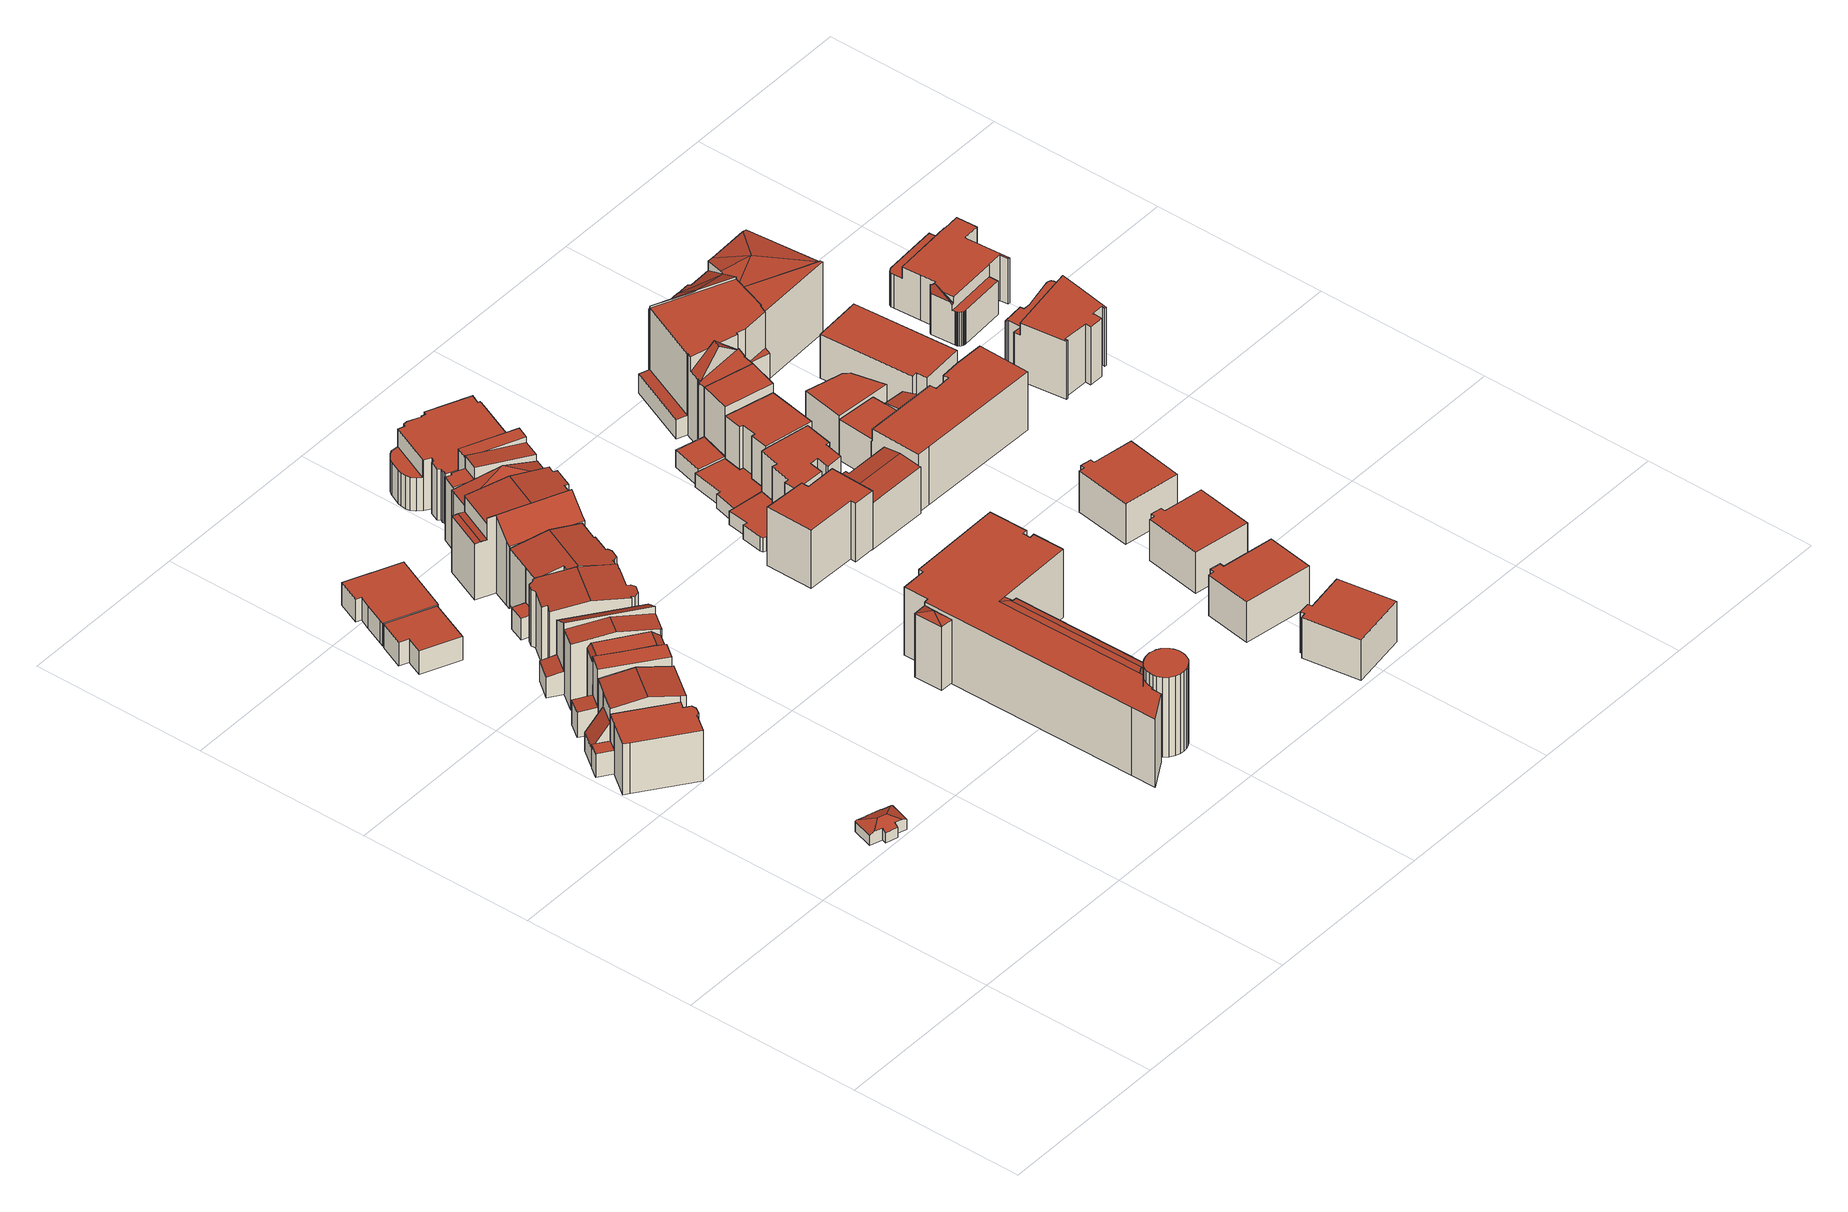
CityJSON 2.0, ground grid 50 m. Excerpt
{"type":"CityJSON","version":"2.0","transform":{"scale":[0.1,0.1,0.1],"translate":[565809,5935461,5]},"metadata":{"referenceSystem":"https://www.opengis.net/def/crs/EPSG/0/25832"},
"CityObjects":{
"building1":{"type":"Building","attributes":{"Gemeindeschluessel":"02000000","Geometrietyp2DReferenz":"3000","function":"31001_2600","roofType":"3200","measuredHeight":4.76,"storeysAboveGround":1},"geometry":[{"type":"MultiSurface","lod":"2","boundaries":[[[0,1,2,3,4]],[[5,6,7,8,9,10,1,0]],[[1,10,11,12,13,14,15,2]],[[9,16,17,11,10]],[[18,4,3,19]],[[20,8,7,21]],[[21,7,6,22]],[[22,6,5,23]],[[24,15,14,25]],[[25,14,13,26]],[[26,13,12,27]],[[28,17,16,29]],[[20,21,22,23,18,19,24,25,26,27,28,29]],[[28,27,12,11,17]],[[20,29,16,9,8]],[[18,23,5,0,4]],[[24,19,3,2,15]]],"semantics":{"surfaces":[{"type":"RoofSurface"},{"type":"WallSurface"},{"type":"GroundSurface"}],"values":[0,0,0,0,1,1,1,1,1,1,1,1,2,1,1,1,1]}}]},
"building2":{"type":"Building","attributes":{"Gemeindeschluessel":"02000000","Geometrietyp2DReferenz":"3000","function":"31001_1120","roofType":"1000","measuredHeight":15.63,"storeysAboveGround":3},"geometry":[{"type":"MultiSurface","lod":"2","boundaries":[[[30,31,32,33]],[[34,35,36,37]],[[37,36,38,39]],[[39,38,40,41]],[[41,40,42,43]],[[43,42,44,45]],[[46,33,32,47]],[[30,48,49,31]],[[50,51,52,53]],[[53,52,54,55]],[[55,54,56,57]],[[34,37,39,41,43,45,58,46,47,50,53,55,57]],[[46,58,48,30,33]],[[50,47,32,31,49,51]],[[35,34,57,56]],[[48,58,45,44]],[[44,42,40,38,36,35,56,54,52,51,49,48]]],"semantics":{"surfaces":[{"type":"RoofSurface"},{"type":"WallSurface"},{"type":"GroundSurface"}],"values":[0,1,1,1,1,1,1,1,1,1,1,2,1,1,1,1,0]}}]},
"building3":{"type":"Building","attributes":{"Gemeindeschluessel":"02000000","Geometrietyp2DReferenz":"3000","function":"31001_3010","roofType":"3100","measuredHeight":18.87,"storeysAboveGround":3},"geometry":[{"type":"MultiSurface","lod":"2","boundaries":[[[59,60,61,62]],[[63,64,65,66]],[[67,68,69,70]],[[67,70,71,72,63,66,73]],[[71,70,69,74,60,59,75]],[[68,67,73,76]],[[73,66,65,77,76]],[[63,72,78,62,61,64]],[[78,72,71,75]],[[74,69,68,76,77]],[[74,77,65,64,61,60]],[[78,75,59,62]]],"semantics":{"surfaces":[{"type":"WallSurface"},{"type":"GroundSurface"},{"type":"RoofSurface"}],"values":[0,0,0,1,0,0,0,0,0,2,2,2]}}]},
"building4":{"type":"Building","attributes":{"Gemeindeschluessel":"02000000","Geometrietyp2DReferenz":"3000","function":"31001_1120","roofType":"1000","measuredHeight":20.16,"storeysAboveGround":5},"geometry":[{"type":"MultiSurface","lod":"2","boundaries":[[[79,80,81,82]],[[83,84,85,86,87,88,89,90]],[[91,92,93,94]],[[87,95,96,92,91]],[[97,98,99,100]],[[86,101,102,96,95]],[[103,82,81,104]],[[79,90,89,80]],[[86,85,101]],[[99,84,83,100]],[[105,98,97,106]],[[106,97,100,83,90,79,82,103]],[[107,105,106,103,104,108,109,110]],[[110,109,93,92,96,102]],[[87,86,95]],[[105,107,84,99,98]],[[107,110,102,101,85,84]],[[88,87,91,94]],[[109,108,89,88,94,93]],[[108,104,81,80,89]]],"semantics":{"surfaces":[{"type":"RoofSurface"},{"type":"WallSurface"},{"type":"GroundSurface"}],"values":[0,0,0,0,0,0,1,1,1,1,1,1,2,1,1,1,1,1,1,1]}}]},
"building5":{"type":"Building","attributes":{"Gemeindeschluessel":"02000000","Geometrietyp2DReferenz":"3000","function":"31001_1010","roofType":"1000","measuredHeight":7.33,"storeysAboveGround":1},"geometry":[{"type":"MultiSurface","lod":"2","boundaries":[[[111,112,113,114]],[[115,116,117,118]],[[119,117,116,120,113,112]],[[115,118,121,111,114,122]],[[115,122,120,116]],[[121,118,117,119]],[[111,121,119,112]],[[122,114,113,120]]],"semantics":{"surfaces":[{"type":"WallSurface"},{"type":"RoofSurface"},{"type":"GroundSurface"}],"values":[0,0,1,2,0,0,0,0]}}]},
"building6":{"type":"Building","attributes":{"Gemeindeschluessel":"02000000","Geometrietyp2DReferenz":"3000","function":"31001_1120","roofType":"2100","measuredHeight":22.42,"storeysAboveGround":4},"geometry":[{"type":"MultiSurface","lod":"2","boundaries":[[[123,124,125,126]],[[127,128,129,130]],[[131,132,133,134,135,136]],[[137,138,139,128,127]],[[140,126,125,141]],[[123,134,133,124]],[[142,138,137,143]],[[142,143,144,145,140,141,146]],[[144,143,137,127,130]],[[131,136,129,128,139]],[[142,146,132,131,139,138]],[[145,144,130,129,136,135]],[[140,145,135,134,123,126]],[[146,141,125,124,133,132]]],"semantics":{"surfaces":[{"type":"RoofSurface"},{"type":"WallSurface"},{"type":"GroundSurface"}],"values":[0,0,0,0,1,1,1,2,1,1,1,1,1,1]}}]},
"building7":{"type":"Building","attributes":{"Gemeindeschluessel":"02000000","Geometrietyp2DReferenz":"3000","function":"31001_1010","roofType":"1000","measuredHeight":6.98,"storeysAboveGround":2},"geometry":[{"type":"MultiSurface","lod":"2","boundaries":[[[147,148,149,150,151,152,153,154,155,156]],[[157,158,159,160,161,162,163,164,165,166]],[[161,153,152,162]],[[162,152,151,163]],[[163,151,150,164]],[[164,150,149,165]],[[165,149,148,166]],[[158,156,155,159]],[[159,155,154,160]],[[160,154,153,161]],[[158,157,147,156]],[[157,166,148,147]]],"semantics":{"surfaces":[{"type":"RoofSurface"},{"type":"GroundSurface"},{"type":"WallSurface"}],"values":[0,1,2,2,2,2,2,2,2,2,2,2]}}]},
"building8":{"type":"Building","attributes":{"Gemeindeschluessel":"02000000","Geometrietyp2DReferenz":"3000","function":"31001_1120","roofType":"3100","measuredHeight":18.86,"storeysAboveGround":3},"geometry":[{"type":"MultiSurface","lod":"2","boundaries":[[[167,168,169,170,171,172,173,174,175,176,177]],[[178,179,180,177,176,181,182,183,184,185,186,187]],[[188,175,174,189]],[[189,174,173,190]],[[190,173,172,191]],[[191,172,171,192]],[[192,171,170,193]],[[193,170,169,194]],[[194,169,168,195]],[[195,168,167,196]],[[197,180,179,198]],[[198,179,178,199]],[[200,187,186,201]],[[201,186,185,202]],[[202,185,184,203]],[[203,184,183,204]],[[204,183,182,205]],[[205,182,181,206]],[[196,167,177,180,197]],[[199,178,187,200]],[[206,181,176,175,188]],[[206,188,189,190,191,192,193,194,195,196,197,198,199,200,201,202,203,204,205]]],"semantics":{"surfaces":[{"type":"RoofSurface"},{"type":"WallSurface"},{"type":"GroundSurface"}],"values":[0,0,1,1,1,1,1,1,1,1,1,1,1,1,1,1,1,1,1,1,1,2]}}]},
"building9":{"type":"Building","attributes":{"Gemeindeschluessel":"02000000","Geometrietyp2DReferenz":"3000","function":"31001_1120","roofType":"3100","measuredHeight":19.1,"storeysAboveGround":3},"geometry":[{"type":"MultiSurface","lod":"2","boundaries":[[[207,208,209,210,211]],[[212,211,210,213]],[[195,207,211,212]],[[208,214,215,209]],[[216,217,218,219]],[[219,218,220,221]],[[221,220,222,196]],[[223,224,225,226]],[[226,225,227,228]],[[228,227,229,230]],[[230,229,231,232]],[[232,231,233,234]],[[234,233,235,236]],[[237,238,239,240]],[[240,239,241,242]],[[223,226,228,230,232,234,236,216,219,221,196,195,212,213,243,244,237,240,242]],[[224,223,242,241]],[[237,244,245,246,238]],[[216,236,235,247,217]],[[245,244,243,215]],[[195,196,222,214,208,207]],[[243,213,210,209,215]],[[247,235,233,231,229,227,225,224,241,239,238,246]],[[247,246,245,215,214,222,220,218,217]]],"semantics":{"surfaces":[{"type":"RoofSurface"},{"type":"WallSurface"},{"type":"GroundSurface"}],"values":[0,1,1,1,1,1,1,1,1,1,1,1,1,1,1,2,1,1,1,1,1,1,0,0]}}]},
"building10":{"type":"Building","attributes":{"Gemeindeschluessel":"02000000","Geometrietyp2DReferenz":"3000","function":"31001_2010","roofType":"1000","measuredHeight":24.64,"storeysAboveGround":7},"geometry":[{"type":"MultiSurface","lod":"2","boundaries":[[[248,249,250,251,252,253,254,255,256,257,258,259,260,261,262,263,264,265,266,267,268,269,270,271,272,273,274,275,276]],[[277,278,279,280,281,282,283,284,285,286,287,288,289,290,291,292,293,294,295,296,297,298,299,300,301,302,303,304,305]],[[277,276,275,278]],[[278,275,274,279]],[[279,274,273,280]],[[280,273,272,281]],[[281,272,271,282]],[[282,271,270,283]],[[283,270,269,284]],[[284,269,268,285]],[[285,268,267,286]],[[286,267,266,287]],[[287,266,265,288]],[[288,265,264,289]],[[289,264,263,290]],[[290,263,262,291]],[[291,262,261,292]],[[292,261,260,293]],[[293,260,259,294]],[[294,259,258,295]],[[295,258,257,296]],[[296,257,256,297]],[[297,256,255,298]],[[298,255,254,299]],[[299,254,253,300]],[[300,253,252,301]],[[301,252,251,302]],[[302,251,250,303]],[[303,250,249,304]],[[304,249,248,305]],[[305,248,276,277]]],"semantics":{"surfaces":[{"type":"RoofSurface"},{"type":"GroundSurface"},{"type":"WallSurface"}],"values":[0,1,2,2,2,2,2,2,2,2,2,2,2,2,2,2,2,2,2,2,2,2,2,2,2,2,2,2,2,2,2]}}]},
"building11":{"type":"Building","attributes":{"Gemeindeschluessel":"02000000","Geometrietyp2DReferenz":"3000","function":"31001_2140","roofType":"4000","measuredHeight":21.6},"geometry":[{"type":"MultiSurface","lod":"2","boundaries":[[[306,307,308]],[[309,306,308]],[[310,311,312,306,309]],[[312,307,306]],[[313,308,307,314]],[[315,311,310,316]],[[313,314,315,316]],[[315,314,307,312,311]],[[313,316,310,309,308]]],"semantics":{"surfaces":[{"type":"RoofSurface"},{"type":"WallSurface"},{"type":"GroundSurface"}],"values":[0,0,0,0,1,1,2,1,1]}}]},
"building12":{"type":"Building","attributes":{"Gemeindeschluessel":"02000000","Geometrietyp2DReferenz":"3000","function":"31001_1010","roofType":"3100","measuredHeight":24.59,"storeysAboveGround":4},"geometry":[{"type":"MultiSurface","lod":"2","boundaries":[[[317,318,319,320]],[[321,322,323,324,325,326,327,328,329]],[[330,331,332,333,334]],[[335,336,337,338,339]],[[337,340,341,342,338]],[[340,337,343,344,345]],[[346,347,348,349,350,351,331,330]],[[343,337,336]],[[317,352,353]],[[317,320,352]],[[354,328,327,355]],[[355,327,326,356]],[[357,322,321,358]],[[359,329,328,354]],[[360,342,341,361]],[[362,345,344,363]],[[364,350,349,365]],[[365,349,348,366]],[[366,348,347,367]],[[352,320,368,353]],[[363,344,343,336,335,351,350,364]],[[357,358,359,354,355,356,369,370,371,360,361,362,363,364,365,366,367]],[[371,370,372,319,318,333,332]],[[369,356,326,325,317,353,368,373]],[[360,371,332,339,338,342]],[[362,361,341,340,345]],[[335,339,332,331,351]],[[359,358,321,329]],[[357,367,347,346,323,322]],[[324,323,346,330,334]],[[325,324,334,333,318,317]],[[372,370,369,373]],[[372,373,368,320,319]]],"semantics":{"surfaces":[{"type":"RoofSurface"},{"type":"WallSurface"},{"type":"GroundSurface"}],"values":[0,0,0,0,0,0,0,0,0,1,1,1,1,1,1,1,1,1,1,1,1,2,1,1,1,1,1,1,1,1,1,1,0]}}]},
"building13":{"type":"Building","attributes":{"Gemeindeschluessel":"02000000","Geometrietyp2DReferenz":"3000","function":"31001_2010","roofType":"1000","measuredHeight":21.25,"storeysAboveGround":6},"geometry":[{"type":"MultiSurface","lod":"2","boundaries":[[[374,375,376,377]],[[378,379,374,377]],[[380,381,382,383,384,378]],[[385,386,387,388]],[[388,387,389,390]],[[390,389,391,392]],[[392,391,393,394]],[[395,396,397,398]],[[398,397,399,400]],[[400,399,401,402]],[[402,401,403,404]],[[404,403,405,406]],[[406,405,407,408]],[[408,407,409,410]],[[410,409,411,412]],[[412,411,413,414]],[[384,379,378]],[[415,416,417,418]],[[419,420,421,422]],[[422,421,423,424]],[[424,423,425,426]],[[426,425,427,428]],[[428,427,429,430]],[[430,429,431,432]],[[433,382,381,434]],[[435,436,437,438]],[[383,439,379,384]],[[414,413,386,385]],[[440,415,418,435,438,433,434,395,398,400,402,404,406,408,410,412,414,385,388,390,392,394,419,422,424,426,428,430,432]],[[431,429,427,425,423,421,420,393,391,389,387,386,413,411,409,407,405,403,401,399,397,396,380,378,377,376]],[[393,420,419,394]],[[415,440,376,375,416]],[[433,438,437,439,383,382]],[[436,435,418,417]],[[431,376,440,432]],[[395,434,381,380,396]],[[436,417,416,375,374,379,439,437]]],"semantics":{"surfaces":[{"type":"RoofSurface"},{"type":"WallSurface"},{"type":"GroundSurface"}],"values":[0,0,0,1,1,1,1,1,1,1,1,1,1,1,1,1,1,1,1,1,1,1,1,1,1,1,1,1,2,0,1,1,1,1,1,1,0]}}]},
"building14":{"type":"Building","attributes":{"Gemeindeschluessel":"02000000","Geometrietyp2DReferenz":"3000","function":"31001_1120","roofType":"1000","measuredHeight":23.43,"storeysAboveGround":3},"geometry":[{"type":"MultiSurface","lod":"2","boundaries":[[[441,442,443,444,445,446]],[[447,448,449,450,451]],[[452,453,449,454,455]],[[456,446,445,457]],[[457,445,444,458]],[[458,444,443,459]],[[441,451,450,442]],[[453,450,449]],[[448,454,449]],[[460,456,457,458,459,461,462,463]],[[463,462,452,455]],[[460,463,455,454,448,447]],[[462,461,450,453,452]],[[456,460,447,451,441,446]],[[461,459,443,442,450]]],"semantics":{"surfaces":[{"type":"RoofSurface"},{"type":"WallSurface"},{"type":"GroundSurface"}],"values":[0,0,0,1,1,1,1,1,1,2,1,1,1,1,1]}}]},
"building15":{"type":"Building","attributes":{"Gemeindeschluessel":"02000000","Geometrietyp2DReferenz":"3000","function":"31001_3030","roofType":"1000","measuredHeight":15.7,"storeysAboveGround":4},"geometry":[{"type":"MultiSurface","lod":"2","boundaries":[[[464,465,466,467]],[[467,466,468,469]],[[469,468,470,471]],[[472,473,474,475]],[[475,474,476,477]],[[478,479,480,481]],[[481,480,482,483]],[[483,482,484,485]],[[485,484,486,487]],[[487,486,488,489]],[[489,488,490,491]],[[492,493,494,470]],[[495,496,497,498]],[[498,497,499,500]],[[500,499,501,502]],[[502,501,503,504]],[[504,503,505,506]],[[506,505,507,508]],[[508,507,509,510]],[[511,512,513,514]],[[515,516,517,518]],[[518,517,519,520]],[[520,519,521,522]],[[523,524,525,526]],[[527,528,529,530]],[[531,532,533,534]],[[515,518,520,522,478,481,483,485,487,489,491,523,526,472,475,477,535,536,537,538,464,467,469,471,539,531,534,495,498,500,502,504,506,508,510,527,530]],[[521,519,517,516,513,512,509,507,505,503,501,499,497,496,533,532,540,494,493,525,524,490,488,486,484,482,480,479]],[[521,479,478,522]],[[515,530,529,514,513,516]],[[527,510,509,512,511,528]],[[533,496,495,534]],[[540,532,531,539]],[[490,524,523,491]],[[472,526,525,493,492,473]],[[539,471,470,494,540]],[[474,473,492,470,468,466,465,541,542,543,544,476]],[[529,528,511,514]],[[477,476,544,535]],[[535,544,543,536]],[[536,543,542,537]],[[537,542,541,538]],[[538,541,465,464]]],"semantics":{"surfaces":[{"type":"WallSurface"},{"type":"GroundSurface"},{"type":"RoofSurface"}],"values":[0,0,0,0,0,0,0,0,0,0,0,0,0,0,0,0,0,0,0,0,0,0,0,0,0,0,1,2,0,0,0,0,0,0,0,0,2,2,0,0,0,0,0]}}]},
"building16":{"type":"Building","attributes":{"Gemeindeschluessel":"02000000","Geometrietyp2DReferenz":"3000","function":"31001_1120","roofType":"1000","measuredHeight":18,"storeysAboveGround":5},"geometry":[{"type":"MultiSurface","lod":"2","boundaries":[[[545,546,547,548]],[[548,547,549,550]],[[550,549,551,552]],[[552,551,553,554]],[[554,553,555,556]],[[557,558,559,560]],[[560,559,561,562]],[[562,561,563,564]],[[564,563,546,545]],[[565,566,558,557]],[[566,565,556,555]],[[556,565,557,560,562,564,545,548,550,552,554]],[[566,555,553,551,549,547,546,563,561,559,558]]],"semantics":{"surfaces":[{"type":"WallSurface"},{"type":"GroundSurface"},{"type":"RoofSurface"}],"values":[0,0,0,0,0,0,0,0,0,0,0,1,2]}}]},
"building17":{"type":"Building","attributes":{"Gemeindeschluessel":"02000000","Geometrietyp2DReferenz":"3000","function":"31001_2050","roofType":"1000","measuredHeight":4.32,"storeysAboveGround":1},"geometry":[{"type":"MultiSurface","lod":"2","boundaries":[[[567,568,569,570]],[[570,569,571,572]],[[572,571,573,574]],[[574,573,575,576]],[[576,575,577,578]],[[578,577,579,580]],[[580,579,581,582]],[[582,581,583,584]],[[585,586,587,588]],[[587,586,583,581,579,577,575,573,571,569,568,589,590]],[[585,588,591,592,567,570,572,574,576,578,580,582,584]],[[591,588,587,590]],[[585,584,583,586]],[[567,592,589,568]],[[592,591,590,589]]],"semantics":{"surfaces":[{"type":"WallSurface"},{"type":"RoofSurface"},{"type":"GroundSurface"}],"values":[0,0,0,0,0,0,0,0,0,1,2,0,0,0,0]}}]},
"building18":{"type":"Building","attributes":{"Gemeindeschluessel":"02000000","Geometrietyp2DReferenz":"3000","function":"31001_2500","roofType":"1000","measuredHeight":3,"storeysAboveGround":1},"geometry":[{"type":"MultiSurface","lod":"2","boundaries":[[[593,594,595,596]],[[597,598,599,600]],[[600,599,594,593]],[[599,598,595,594]],[[598,597,596,595]],[[597,600,593,596]]],"semantics":{"surfaces":[{"type":"GroundSurface"},{"type":"RoofSurface"},{"type":"WallSurface"}],"values":[0,1,2,2,2,2]}}]},
"building19":{"type":"Building","attributes":{"Gemeindeschluessel":"02000000","Geometrietyp2DReferenz":"3000","function":"31001_2050","roofType":"1000","measuredHeight":4.36,"storeysAboveGround":1},"geometry":[{"type":"MultiSurface","lod":"2","boundaries":[[[601,571,602,603]],[[603,602,604,605]],[[606,607,608,609]],[[609,608,610,611]],[[612,613,614,615]],[[615,614,573,616]],[[616,573,571,601]],[[617,618,619,620]],[[621,610,608,607,619,618,604,602,571,573,614,613]],[[622,612,615,616,601,603,605,617,620,606,609,611]],[[612,622,621,613]],[[622,611,610,621]],[[606,620,619,607]],[[617,605,604,618]]],"semantics":{"surfaces":[{"type":"WallSurface"},{"type":"RoofSurface"},{"type":"GroundSurface"}],"values":[0,0,0,0,0,0,0,0,1,2,0,0,0,0]}}]},
"building20":{"type":"Building","attributes":{"Gemeindeschluessel":"02000000","Geometrietyp2DReferenz":"3000","function":"31001_1010","roofType":"1000","measuredHeight":16.9,"storeysAboveGround":5},"geometry":[{"type":"MultiSurface","lod":"2","boundaries":[[[580,623,624,578]],[[578,624,625,576]],[[576,625,626,574]],[[574,626,627,628]],[[629,630,631,632]],[[633,634,635,636]],[[636,635,637,638]],[[639,640,641,642]],[[642,641,643,644]],[[645,646,634,633]],[[647,648,649,650]],[[650,649,651,652]],[[652,651,653,654]],[[631,630,637,635,634,646,643,641,640,627,626,625,624,623,655,653,651,649,648]],[[645,633,636,638,629,632,647,650,652,654,582,580,578,576,574,628,639,642,644]],[[645,644,643,646]],[[582,654,653,655]],[[647,632,631,648]],[[629,638,637,630]],[[639,628,627,640]],[[580,582,655,623]]],"semantics":{"surfaces":[{"type":"WallSurface"},{"type":"RoofSurface"},{"type":"GroundSurface"}],"values":[0,0,0,0,0,0,0,0,0,0,0,0,0,1,2,0,0,0,0,0,0]}}]},
"building21":{"type":"Building","attributes":{"Gemeindeschluessel":"02000000","Geometrietyp2DReferenz":"3000","function":"31001_1010","roofType":"1000","measuredHeight":12.6,"storeysAboveGround":4},"geometry":[{"type":"MultiSurface","lod":"2","boundaries":[[[656,657,658,659,660,661,662,663]],[[664,665,666,667,668,669,670,671]],[[664,663,662,665]],[[665,662,661,666]],[[666,661,660,667]],[[667,660,659,668]],[[668,659,658,669]],[[669,658,657,670]],[[670,657,656,671]],[[671,656,663,664]]],"semantics":{"surfaces":[{"type":"RoofSurface"},{"type":"GroundSurface"},{"type":"WallSurface"}],"values":[0,1,2,2,2,2,2,2,2,2]}}]},
"building22":{"type":"Building","attributes":{"Gemeindeschluessel":"02000000","Geometrietyp2DReferenz":"3000","function":"31001_2010","roofType":"3100","measuredHeight":15.2,"storeysAboveGround":4},"geometry":[{"type":"MultiSurface","lod":"2","boundaries":[[[672,673,674,675,676]],[[674,677,678,679,680,675]],[[681,673,672,682]],[[682,672,676,683]],[[684,680,679,685]],[[685,679,678,686]],[[686,678,677,687]],[[687,677,674,673,681]],[[683,676,675,680,684]],[[683,684,685,686,687,681,682]]],"semantics":{"surfaces":[{"type":"RoofSurface"},{"type":"WallSurface"},{"type":"GroundSurface"}],"values":[0,0,1,1,1,1,1,1,1,2]}}]},
"building23":{"type":"Building","attributes":{"Gemeindeschluessel":"02000000","Geometrietyp2DReferenz":"3000","function":"31001_2080","roofType":"1000","measuredHeight":5.13,"storeysAboveGround":1},"geometry":[{"type":"MultiSurface","lod":"2","boundaries":[[[688,689,690,691]],[[691,690,692,693]],[[689,688,694,695]],[[695,694,693,692]],[[693,694,688,691]],[[695,692,690,689]]],"semantics":{"surfaces":[{"type":"WallSurface"},{"type":"GroundSurface"},{"type":"RoofSurface"}],"values":[0,0,0,0,1,2]}}]},
"building24":{"type":"Building","attributes":{"Gemeindeschluessel":"02000000","Geometrietyp2DReferenz":"3000","function":"31001_1010","roofType":"1000","measuredHeight":12.65,"storeysAboveGround":4},"geometry":[{"type":"MultiSurface","lod":"2","boundaries":[[[696,697,698,699]],[[699,698,700,701]],[[701,700,702,703]],[[703,702,704,705]],[[705,704,706,707]],[[707,706,708,709]],[[706,704,702,700,698,697,710,708]],[[709,711,696,699,701,703,705,707]],[[709,708,710,711]],[[711,710,697,696]]],"semantics":{"surfaces":[{"type":"WallSurface"},{"type":"RoofSurface"},{"type":"GroundSurface"}],"values":[0,0,0,0,0,0,1,2,0,0]}}]},
"building25":{"type":"Building","attributes":{"Gemeindeschluessel":"02000000","Geometrietyp2DReferenz":"3000","function":"31001_1010","roofType":"1000","measuredHeight":18.01,"storeysAboveGround":5},"geometry":[{"type":"MultiSurface","lod":"2","boundaries":[[[712,713,714,715]],[[715,714,716,717]],[[717,716,718,719]],[[719,718,720,721]],[[722,723,724,725]],[[725,724,713,712]],[[723,722,726,727]],[[727,726,721,720]],[[721,726,722,725,712,715,717,719]],[[727,720,718,716,714,713,724,723]]],"semantics":{"surfaces":[{"type":"WallSurface"},{"type":"GroundSurface"},{"type":"RoofSurface"}],"values":[0,0,0,0,0,0,0,0,1,2]}}]},
"building26":{"type":"Building","attributes":{"Gemeindeschluessel":"02000000","Geometrietyp2DReferenz":"3000","function":"31001_1010","roofType":"1000","measuredHeight":20.9,"storeysAboveGround":6},"geometry":[{"type":"MultiSurface","lod":"2","boundaries":[[[728,729,730,731]],[[731,730,732,722]],[[722,732,733,726]],[[729,728,734,735]],[[735,734,726,733]],[[726,734,728,731,722]],[[735,733,732,730,729]]],"semantics":{"surfaces":[{"type":"WallSurface"},{"type":"GroundSurface"},{"type":"RoofSurface"}],"values":[0,0,0,0,0,1,2]}}]},
"building27":{"type":"Building","attributes":{"Gemeindeschluessel":"02000000","Geometrietyp2DReferenz":"3000","function":"31001_1010","roofType":"1000","measuredHeight":12.6,"storeysAboveGround":4},"geometry":[{"type":"MultiSurface","lod":"2","boundaries":[[[736,737,738,739,740,741,742,743]],[[744,745,746,747,748,749,750,751]],[[744,743,742,745]],[[745,742,741,746]],[[746,741,740,747]],[[747,740,739,748]],[[748,739,738,749]],[[749,738,737,750]],[[750,737,736,751]],[[751,736,743,744]]],"semantics":{"surfaces":[{"type":"RoofSurface"},{"type":"GroundSurface"},{"type":"WallSurface"}],"values":[0,1,2,2,2,2,2,2,2,2]}}]},
"building28":{"type":"Building","attributes":{"Gemeindeschluessel":"02000000","Geometrietyp2DReferenz":"3000","function":"31001_1100","roofType":"1000","measuredHeight":13.65,"storeysAboveGround":3},"geometry":[{"type":"MultiSurface","lod":"2","boundaries":[[[752,753,754,755]],[[756,757,758,759]],[[760,755,754,761]],[[762,753,752,763]],[[764,756,759,765,762,763]],[[764,763,752,755,760,766]],[[762,765,767,761,754,753]],[[767,765,759,758]],[[757,756,764,766]],[[757,766,760,761,767,758]]],"semantics":{"surfaces":[{"type":"RoofSurface"},{"type":"WallSurface"},{"type":"GroundSurface"}],"values":[0,1,1,1,2,1,1,1,1,0]}}]},
"building29":{"type":"Building","attributes":{"Gemeindeschluessel":"02000000","Geometrietyp2DReferenz":"3000","function":"31001_1010","roofType":"1000","measuredHeight":12.6,"storeysAboveGround":4},"geometry":[{"type":"MultiSurface","lod":"2","boundaries":[[[768,769,770,771,772,773,774,775]],[[776,777,778,779,780,781,782,783]],[[776,775,774,777]],[[777,774,773,778]],[[778,773,772,779]],[[779,772,771,780]],[[780,771,770,781]],[[781,770,769,782]],[[782,769,768,783]],[[783,768,775,776]]],"semantics":{"surfaces":[{"type":"RoofSurface"},{"type":"GroundSurface"},{"type":"WallSurface"}],"values":[0,1,2,2,2,2,2,2,2,2]}}]},
"building30":{"type":"Building","attributes":{"Gemeindeschluessel":"02000000","Geometrietyp2DReferenz":"3000","function":"31001_1100","roofType":"1000","measuredHeight":13.9,"storeysAboveGround":3},"geometry":[{"type":"MultiSurface","lod":"2","boundaries":[[[784,785,786,787]],[[787,786,788,789]],[[790,791,792,793]],[[785,784,793,792]],[[789,788,794,795]],[[791,790,795,794]],[[795,790,793,784,787,789]],[[791,794,788,786,785,792]]],"semantics":{"surfaces":[{"type":"WallSurface"},{"type":"GroundSurface"},{"type":"RoofSurface"}],"values":[0,0,0,0,0,0,1,2]}}]},
"building31":{"type":"Building","attributes":{"Gemeindeschluessel":"02000000","Geometrietyp2DReferenz":"3000","function":"31001_1010","roofType":"1000","measuredHeight":18.03,"storeysAboveGround":5},"geometry":[{"type":"MultiSurface","lod":"2","boundaries":[[[796,797,798,799]],[[796,800,801,797]],[[799,802,803,796]],[[804,805,806,681]],[[807,801,800,808]],[[809,810,811,812]],[[812,811,813,814]],[[814,813,815,816]],[[817,804,681,818,807,808,819,809,812,814,816]],[[820,815,813,811,810,821,803,802,806,805]],[[806,802,799,798,818,681]],[[815,820,817,816]],[[807,818,798,797,801]],[[820,805,804,817]],[[821,810,809,819]],[[819,808,800,796,803,821]]],"semantics":{"surfaces":[{"type":"RoofSurface"},{"type":"WallSurface"},{"type":"GroundSurface"}],"values":[0,0,1,1,1,1,1,1,2,0,1,1,1,1,1,1]}}]},
"building32":{"type":"Building","attributes":{"Gemeindeschluessel":"02000000","Geometrietyp2DReferenz":"3000","function":"31001_1120","roofType":"1000","measuredHeight":26.93,"storeysAboveGround":6},"geometry":[{"type":"MultiSurface","lod":"2","boundaries":[[[822,823,824,825]],[[826,827,828,829,830,831]],[[832,833,834,835]],[[826,836,837,838,839,827]],[[840,833,832]],[[841,842,843]],[[844,845,836,826]],[[846,844,826]],[[847,848,849,850,851]],[[852,853,854]],[[853,855,856,857]],[[853,858,855]],[[852,859,858,853]],[[832,860,840]],[[861,862,863,864]],[[864,863,865,866]],[[866,865,867,868]],[[868,867,869,870]],[[870,869,871,872]],[[873,825,824,874]],[[875,876,877,878]],[[878,877,879,880]],[[880,879,881,882]],[[822,883,884,823]],[[834,885,835]],[[886,887,888]],[[889,830,829,890]],[[890,829,828,891]],[[892,839,838,893]],[[893,838,837,894]],[[895,896,897,898]],[[842,899,900,843]],[[901,902,903,904]],[[854,850,849,852]],[[905,848,847,906]],[[907,908,885,834,833,840,860,862,861]],[[902,901,894,837,836,845]],[[904,903,909,856,855,858,859,910]],[[895,898,911,907,861,864,866,868,870,872,912,875,878,880,882,913,873,874,914,889,890,891,892,893,894,901,904,910,905,906]],[[915,916,917,912,872,871]],[[908,907,911,841,843,900]],[[905,910,859,852,849,848]],[[918,844,857,856,909]],[[911,898,897,899,842,841]],[[895,906,847,851,919,896]],[[851,850,854,844,846,920,919]],[[920,846,826,831,921]],[[892,891,828,827,839]],[[889,914,921,831,830]],[[832,922,923]],[[886,924,835]],[[913,882,881,888,887,925]],[[876,875,912,917]],[[873,913,925,883,822,825]],[[914,874,824,823,884,921]],[[923,916,915]],[[853,857,844,854]],[[902,845,844,918,909,903]],[[832,835,924,922]],[[886,835,885,908,900,899,897,896,919,920,921,884,883,925,887]],[[916,923,922,924,886,888,881,879,877,876,917]],[[923,915,871,869,867,865,863,862,860,832]]],"semantics":{"surfaces":[{"type":"RoofSurface"},{"type":"WallSurface"},{"type":"GroundSurface"}],"values":[0,0,0,0,0,0,0,0,0,0,0,0,0,1,1,1,1,1,1,1,1,1,1,1,1,1,1,1,1,1,1,1,1,1,1,1,1,1,2,1,1,1,1,1,1,1,1,1,1,1,1,1,1,1,1,1,0,0,0,0,0,0]}}]},
"building33":{"type":"Building","attributes":{"Gemeindeschluessel":"02000000","Geometrietyp2DReferenz":"3000","function":"31001_1010","roofType":"1000","measuredHeight":13.35,"storeysAboveGround":4},"geometry":[{"type":"MultiSurface","lod":"2","boundaries":[[[926,927,928,929,930,931]],[[932,933,934,935,936,937]],[[932,931,930,933]],[[933,930,929,934]],[[934,929,928,935]],[[935,928,927,936]],[[936,927,926,937]],[[937,926,931,932]]],"semantics":{"surfaces":[{"type":"RoofSurface"},{"type":"GroundSurface"},{"type":"WallSurface"}],"values":[0,1,2,2,2,2,2,2]}}]},
"building34":{"type":"Building","attributes":{"Gemeindeschluessel":"02000000","Geometrietyp2DReferenz":"3000","function":"31001_1010","roofType":"1000","measuredHeight":18.01,"storeysAboveGround":5},"geometry":[{"type":"MultiSurface","lod":"2","boundaries":[[[938,939,940,941]],[[941,940,942,943]],[[943,942,944,945]],[[945,944,946,947]],[[947,946,948,949]],[[949,948,950,951]],[[952,953,954,955]],[[956,957,958,959]],[[960,961,962,963]],[[963,962,964,965]],[[965,964,966,967]],[[967,966,968,969]],[[970,971,972,973]],[[974,975,976,977]],[[977,976,978,979]],[[980,981,982,983]],[[978,976,975,954,953,984,958,957,982,981,985,986,987]],[[988,980,983,956,959,989,952,955,974,977,979,970,973,938,941,943,945,947,949,951,960,963,965,967,969]],[[990,968,966,964,962,961,950,948,946,944,942,940,939,972,971,991]],[[990,991,987,986]],[[970,979,978,987,991,971]],[[989,959,958,984]],[[956,983,982,957]],[[980,988,985,981]],[[988,969,968,990,986,985]],[[974,955,954,975]],[[952,989,984,953]],[[950,961,960,951]],[[972,939,938,973]]],"semantics":{"surfaces":[{"type":"WallSurface"},{"type":"RoofSurface"},{"type":"GroundSurface"}],"values":[0,0,0,0,0,0,0,0,0,0,0,0,0,0,0,0,1,2,1,0,0,0,0,0,0,0,0,0,0]}}]},
"building35":{"type":"Building","attributes":{"Gemeindeschluessel":"02000000","Geometrietyp2DReferenz":"3000","function":"31001_1010","roofType":"1000","measuredHeight":15.69,"storeysAboveGround":4},"geometry":[{"type":"MultiSurface","lod":"2","boundaries":[[[992,993,994,995,996]],[[993,997,994]],[[993,998,999,997]],[[992,1000,998,993]],[[1001,996,995,1002]],[[1003,1004,1005,1006]],[[998,1007,1008,999]],[[1009,1010,1011,1012]],[[1012,1011,1013,1014]],[[1014,1013,1015,1016]],[[1016,1015,1017,1018]],[[1019,1020,1021,1022]],[[1022,1021,1023,1024]],[[1024,1023,1025,1026]],[[1026,1025,1027,1028]],[[1029,1030,1031,1032]],[[1033,1034,1035,1036]],[[1036,1035,1037,1038]],[[1038,1037,1039,1040]],[[1040,1039,1041,1042]],[[1042,1041,1043,1044]],[[1045,1046,1047,1048]],[[1002,995,994,997,999,1008,1004,1003]],[[1049,1047,1046,1050,1051,1031,1030,1052,1053,1054,1055,1005,1004,1008,1007,1056,1057]],[[1058,1059,1045,1048,1060,1061,1062,1009,1012,1014,1016,1018,1033,1036,1038,1040,1042,1044,1001,1002,1003,1006,1063,1019,1022,1024,1026,1028,1064,1065,1029,1032]],[[1001,1044,1043,1066,1000,992,996]],[[1060,1048,1047,1049]],[[1045,1059,1050,1046]],[[1059,1058,1051,1050]],[[1058,1032,1031,1051]],[[1029,1065,1052,1030]],[[1065,1064,1067,1068,1053,1052]],[[1069,1054,1053,1068]],[[1019,1063,1055,1054,1069,1020]],[[1067,1064,1028,1027]],[[1034,1033,1018,1017]],[[1010,1009,1062,1070]],[[1062,1061,1057,1056,1071,1070]],[[1061,1060,1049,1057]],[[1063,1006,1005,1055]],[[1071,1056,1007,998,1000,1066]],[[1067,1027,1025,1023,1021,1020,1069,1068]],[[1071,1066,1043,1041,1039,1037,1035,1034,1017,1015,1013,1011,1010,1070]]],"semantics":{"surfaces":[{"type":"RoofSurface"},{"type":"WallSurface"},{"type":"GroundSurface"}],"values":[0,0,0,0,1,1,1,1,1,1,1,1,1,1,1,1,1,1,1,1,1,1,1,0,2,1,1,1,1,1,1,1,1,1,1,1,1,1,1,1,1,0,0]}}]}
},
"vertices":[
[228,527,54],[260,544,65],[237,589,50],[234,590,48],[215,531,48],[250,520,54],[246,507,48],[279,497,48],[283,510,54],[303,503,54],[286,536,65],[331,559,50],[305,567,50],[306,570,48],[266,583,48],[265,580,50],[316,499,48],[335,558,48],[215,531,17],[234,590,17],[283,510,17],[279,497,17],[246,507,17],[250,520,17],[265,580,17],[266,583,17],[306,570,17],[305,567,17],[335,558,17],[316,499,17],
[52,1180,75],[73,1210,75],[36,1237,75],[14,1207,75],[207,1048,2],[207,1048,159],[197,1046,159],[197,1046,2],[198,1045,159],[198,1045,2],[165,999,159],[165,999,2],[20,1105,159],[20,1105,2],[5,1116,159],[5,1116,2],[14,1207,2],[36,1237,2],[52,1180,159],[73,1210,159],[214,1108,2],[214,1108,159],[201,1091,159],[201,1091,2],[219,1078,159],[219,1078,2],[219,1065,159],[219,1065,2],[52,1180,2],
[73,1210,131],[73,1210,174],[111,1262,174],[111,1262,131],[112,1261,3],[112,1261,174],[143,1303,174],[143,1303,3],[225,1100,3],[225,1100,174],[214,1108,177],[214,1108,3],[36,1237,3],[74,1289,3],[293,1193,3],[149,1155,191],[36,1237,60],[293,1193,174],[217,1248,191],[74,1289,60],
[142,1304,85],[171,1343,85],[130,1373,80],[101,1334,80],[288,1196,203],[317,1235,203],[317,1236,203],[300,1249,203],[248,1287,203],[171,1344,203],[171,1343,203],[142,1304,203],[180,1337,201],[210,1379,201],[202,1385,188],[171,1344,188],[298,1250,205],[329,1292,205],[313,1178,80],[342,1217,80],[317,1235,85],[288,1196,85],[317,1236,188],[348,1278,188],[101,1334,3],[130,1373,3],[342,1217,3],[313,1178,3],[317,1235,3],[171,1343,3],[202,1385,3],[348,1278,3],
[33,1825,11],[33,1825,84],[64,1895,84],[64,1895,11],[145,1720,11],[145,1720,84],[39,1766,84],[39,1766,11],[59,1813,84],[195,1838,84],[59,1813,11],[195,1838,11],
[202,1456,78],[240,1508,78],[205,1533,68],[167,1482,68],[260,1343,222],[293,1389,222],[202,1455,208],[169,1409,208],[385,1324,229],[423,1376,185],[240,1508,185],[202,1456,228],[203,1456,228],[202,1455,229],[348,1278,208],[350,1276,208],[385,1324,208],[167,1482,5],[205,1533,5],[350,1276,5],[348,1278,5],[169,1409,5],[203,1456,5],[423,1376,5],
[269,2000,87],[117,2067,87],[89,2002,87],[104,1995,87],[90,1964,87],[66,1907,87],[61,1896,87],[64,1895,87],[195,1838,87],[198,1837,87],[269,2000,17],[198,1837,17],[195,1838,17],[64,1895,17],[61,1896,17],[66,1907,17],[90,1964,17],[104,1995,17],[89,2002,17],[117,2067,17],
[327,1641,190],[317,1645,188],[314,1641,188],[299,1640,187],[286,1624,187],[288,1611,188],[251,1564,188],[263,1555,190],[248,1536,190],[329,1477,202],[407,1583,202],[478,1510,189],[477,1510,190],[487,1524,190],[410,1417,190],[414,1423,190],[423,1416,188],[438,1419,187],[453,1439,187],[449,1451,188],[440,1458,189],[248,1536,13],[263,1555,13],[251,1564,13],[288,1611,13],[286,1624,13],[299,1640,13],[314,1641,13],[317,1645,13],[327,1641,13],[487,1524,13],[477,1510,13],[478,1510,13],[440,1458,13],[449,1451,13],[453,1439,13],[438,1419,13],[423,1416,13],[414,1423,13],[410,1417,13],
[317,1645,80],[323,1643,80],[341,1685,80],[307,1700,80],[289,1657,80],[289,1657,13],[307,1700,13],[323,1643,187],[341,1685,187],[387,1597,13],[387,1597,199],[393,1611,199],[393,1611,13],[338,1633,190],[338,1633,13],[327,1641,188],[513,1580,13],[513,1580,189],[518,1578,188],[518,1578,13],[521,1567,187],[521,1567,13],[510,1543,187],[510,1543,13],[497,1539,189],[497,1539,13],[492,1541,189],[492,1541,13],[485,1526,189],[485,1526,13],[553,1684,13],[553,1684,190],[529,1629,189],[529,1629,13],[533,1628,189],[533,1628,13],[341,1685,13],[374,1761,13],[374,1761,187],[471,1719,204],[411,1580,204],
[896,204,270],[902,190,270],[912,178,270],[925,169,270],[939,165,270],[951,164,270],[962,165,270],[973,169,270],[982,175,270],[991,183,270],[997,193,270],[1001,203,270],[1003,215,270],[1003,225,270],[1000,236,270],[996,245,270],[989,254,270],[982,261,270],[972,267,270],[962,270,270],[952,272,270],[940,271,270],[929,268,270],[919,263,270],[910,256,270],[903,247,270],[898,237,270],[895,225,270],[894,214,270],[894,214,24],[895,225,24],[898,237,24],[903,247,24],[910,256,24],[919,263,24],[929,268,24],[940,271,24],[952,272,24],[962,270,24],[972,267,24],[982,261,24],[989,254,24],[996,245,24],[1000,236,24],[1003,225,24],[1003,215,24],[1001,203,24],[997,193,24],[991,183,24],[982,175,24],[973,169,24],[962,165,24],[951,164,24],[939,165,24],[925,169,24],[912,178,24],[902,190,24],[896,204,24],
[782,795,238],[800,836,219],[763,836,219],[764,755,219],[764,754,219],[800,754,218],[800,755,219],[763,836,22],[800,836,22],[800,754,22],[764,754,22],
[377,1832,174],[424,1939,174],[408,1946,176],[361,1839,176],[559,1681,193],[564,1692,201],[585,1742,242],[377,1832,242],[377,1832,241],[399,1822,241],[378,1773,201],[373,1762,193],[374,1761,193],[487,1785,238],[534,1892,238],[425,1939,224],[424,1939,224],[377,1832,224],[632,1849,192],[634,1852,198],[547,1922,247],[425,1940,193],[425,1939,192],[451,1999,193],[450,1999,193],[448,1994,193],[657,1906,198],[658,1909,193],[657,1909,193],[585,1742,225],[601,1778,225],[612,1773,224],[635,1826,224],[624,1831,225],[632,1849,225],[361,1839,174],[361,1838,174],[373,1762,1],[378,1773,1],[399,1822,1],[564,1692,1],[559,1681,1],[374,1761,1],[448,1994,1],[450,1999,1],[657,1909,1],[658,1909,1],[624,1831,1],[635,1826,1],[612,1773,1],[601,1778,1],[361,1838,176],[345,1845,1],[392,1953,1],[425,1939,1],[392,1953,174],[345,1845,174],
[930,680,233],[934,684,232],[934,699,231],[912,699,231],[916,272,231],[934,282,233],[916,261,231],[919,263,231],[929,268,231],[934,270,231],[934,282,231],[800,836,20],[800,836,231],[813,837,231],[813,837,20],[812,908,231],[812,908,20],[884,909,231],[884,909,20],[884,922,231],[884,922,20],[910,256,20],[910,256,231],[903,247,231],[903,247,20],[898,237,231],[898,237,20],[895,225,231],[895,225,20],[894,214,231],[894,214,20],[889,214,231],[889,214,20],[889,207,231],[889,207,20],[889,184,231],[889,184,20],[806,136,231],[806,136,20],[805,207,231],[805,207,20],[934,675,20],[934,675,232],[948,676,231],[948,676,20],[1157,924,20],[1157,924,231],[1158,813,231],[1158,813,20],[1144,813,231],[1144,813,20],[1144,791,231],[1144,791,20],[1158,792,231],[1158,792,20],[1159,706,231],[1159,706,20],[1159,702,231],[1159,702,20],[929,268,20],[919,263,20],[952,272,20],[952,272,231],[940,271,232],[940,271,20],[934,270,233],[934,699,20],
[506,1975,200],[526,2020,200],[491,2035,200],[488,2029,200],[471,2037,200],[453,1998,200],[657,1909,217],[677,1955,217],[569,2001,233],[526,2020,240],[506,1975,240],[541,2054,233],[526,2020,233],[677,1955,233],[692,1989,233],[453,1998,5],[471,2037,5],[488,2029,5],[491,2035,5],[657,1909,5],[526,2020,5],[541,2054,5],[692,1989,5],
[526,2250,11],[526,2250,114],[535,2257,114],[535,2257,11],[545,2261,114],[545,2261,11],[568,2260,114],[568,2260,11],[505,2153,11],[505,2153,114],[498,2165,114],[498,2165,11],[496,2178,114],[496,2178,11],[510,2067,11],[510,2067,168],[514,2076,168],[514,2076,11],[512,2077,168],[512,2077,11],[516,2086,168],[516,2086,11],[511,2093,168],[511,2093,11],[522,2119,168],[522,2119,11],[531,2121,168],[531,2121,11],[516,2142,114],[516,2142,168],[568,2260,168],[639,2245,11],[639,2245,168],[641,2248,168],[641,2248,11],[653,2243,168],[653,2243,11],[657,2252,168],[657,2252,11],[776,2200,168],[776,2200,11],[765,2175,168],[765,2175,11],[771,2173,168],[771,2173,11],[769,2170,168],[769,2170,11],[770,2169,85],[770,2169,168],[704,2016,168],[704,2016,85],[703,2016,11],[703,2016,168],[702,2013,168],[702,2013,11],[692,2017,168],[692,2017,11],[681,1993,168],[681,1993,11],[535,2130,11],[535,2130,168],[518,2140,168],[518,2140,11],[783,2164,11],[783,2164,81],[717,2010,81],[717,2010,11],[592,2261,11],[592,2261,168],[603,2261,168],[603,2261,11],[497,2192,11],[501,2204,11],[514,2233,11],[519,2242,11],[588,2253,11],[588,2253,168],[519,2242,114],[514,2233,114],[501,2204,114],[497,2192,114],
[873,1242,11],[873,1242,191],[874,1378,191],[874,1378,11],[978,1372,191],[978,1372,11],[991,1371,191],[991,1371,11],[996,1371,191],[996,1371,11],[996,1350,191],[996,1350,11],[1079,1222,11],[1079,1222,191],[1079,1220,191],[1079,1220,11],[1017,1222,191],[1017,1222,11],[1018,1238,191],[1018,1238,11],[1083,1348,11],[1083,1348,191],
[924,1480,13],[924,1480,56],[933,1541,56],[933,1541,13],[946,1539,56],[946,1539,13],[1037,1526,56],[1037,1526,13],[1023,1467,56],[1023,1467,13],[1008,1471,56],[1008,1471,13],[993,1409,56],[993,1409,13],[980,1410,56],[980,1410,13],[980,1406,56],[980,1406,13],[912,1411,13],[912,1411,56],[905,1415,56],[905,1415,13],[912,1482,56],[903,1423,56],[903,1423,13],[912,1482,13],
[1206,811,16],[1205,837,16],[1260,838,16],[1260,813,16],[1260,813,46],[1260,838,46],[1205,837,46],[1206,811,46],
[946,1539,12],[962,1604,56],[962,1604,12],[973,1602,56],[973,1602,12],[1077,1671,12],[1077,1671,56],[1067,1618,56],[1067,1618,12],[1077,1616,56],[1077,1616,12],[1059,1575,12],[1059,1575,56],[1049,1524,56],[1049,1524,12],[1037,1526,12],[991,1693,12],[991,1693,56],[1000,1690,56],[1000,1690,12],[1069,1573,56],[1069,1573,12],
[993,1409,182],[1008,1471,182],[1023,1467,182],[1037,1526,182],[1049,1524,182],[1049,1524,13],[1074,1407,13],[1074,1407,182],[1068,1373,182],[1068,1373,13],[1091,1366,13],[1091,1366,182],[1092,1373,182],[1092,1373,13],[1098,1405,182],[1098,1405,13],[1179,1500,13],[1179,1500,182],[1162,1420,182],[1162,1420,13],[1151,1422,182],[1151,1422,13],[1139,1367,13],[1139,1367,182],[1067,1367,13],[1067,1367,182],[996,1371,182],[996,1371,13],[991,1371,182],[991,1371,13],[978,1372,182],[978,1372,13],[980,1410,182],
[1420,2,149],[1584,26,149],[1559,189,149],[1444,171,149],[1442,184,149],[1409,180,149],[1411,167,149],[1395,164,149],[1395,164,23],[1411,167,23],[1409,180,23],[1442,184,23],[1444,171,23],[1559,189,23],[1584,26,23],[1420,2,23],
[1256,1217,152],[1256,1223,152],[1257,1280,160],[1081,1285,160],[1079,1222,152],[1258,1330,153],[1130,1334,153],[1131,1346,152],[1083,1348,152],[1256,1223,8],[1256,1217,8],[1079,1222,8],[1083,1348,8],[1131,1346,8],[1130,1334,8],[1258,1330,8],
[1103,1756,10],[1103,1756,62],[1077,1671,62],[1077,1671,10],[1000,1690,62],[1000,1690,10],[1022,1777,10],[1022,1777,62],
[1399,436,19],[1399,436,145],[1401,449,145],[1401,449,19],[1432,443,145],[1432,443,19],[1430,431,145],[1430,431,19],[1580,407,145],[1580,407,19],[1559,273,145],[1559,273,19],[1361,305,145],[1361,305,19],[1383,438,145],[1383,438,19],
[1049,1524,7],[1049,1524,188],[1059,1575,188],[1059,1575,7],[1069,1573,188],[1069,1573,7],[1077,1616,188],[1077,1616,7],[1067,1618,188],[1067,1618,7],[1216,1636,7],[1216,1636,188],[1191,1498,188],[1191,1498,7],[1077,1671,7],[1077,1671,188],
[1107,1755,7],[1107,1755,216],[1244,1721,216],[1244,1721,7],[1216,1636,216],[1077,1671,216],[1103,1756,7],[1103,1756,216],
[1593,490,142],[1619,653,142],[1504,671,142],[1506,684,142],[1474,689,142],[1472,677,142],[1456,679,142],[1430,516,142],[1430,516,16],[1456,679,16],[1472,677,16],[1474,689,16],[1506,684,16],[1504,671,16],[1619,653,16],[1593,490,16],
[1470,1384,147],[1459,1436,139],[1401,1443,137],[1396,1380,147],[1286,1491,10],[1286,1491,136],[1402,1481,136],[1402,1481,10],[1396,1380,136],[1401,1443,136],[1459,1436,10],[1470,1384,10],[1277,1372,10],[1400,1443,10],[1277,1372,136],[1400,1443,136],
[1632,736,138],[1658,899,138],[1542,918,138],[1544,930,138],[1512,935,138],[1510,923,138],[1494,925,138],[1469,763,138],[1469,763,12],[1494,925,12],[1510,923,12],[1512,935,12],[1544,930,12],[1542,918,12],[1658,899,12],[1632,736,12],
[1414,1585,7],[1414,1585,146],[1428,1571,146],[1428,1571,7],[1449,1477,146],[1449,1477,7],[1309,1612,7],[1309,1612,146],[1363,1598,146],[1363,1598,7],[1286,1491,146],[1286,1491,7],
[1471,1363,152],[1263,1371,149],[1259,1371,149],[1259,1368,152],[1470,1384,149],[1277,1372,149],[1259,1368,188],[1471,1363,188],[1293,1222,8],[1293,1222,188],[1256,1223,188],[1277,1372,8],[1470,1384,8],[1522,1346,8],[1522,1346,188],[1521,1362,188],[1521,1362,8],[1577,1365,188],[1577,1365,8],[1660,1363,188],[1660,1363,8],[1657,1214,8],[1259,1371,8],[1472,1344,8],[1657,1214,188],[1472,1344,188],
[1136,1834,65],[1212,2011,65],[1185,2023,62],[1109,1846,62],[1329,1960,262],[1240,2028,198],[1232,2027,207],[1225,2024,223],[1218,2018,242],[1214,2010,262],[1260,1783,215],[1268,1786,209],[1268,1787,209],[1217,1800,256],[1359,2045,187],[1261,2041,187],[1262,2029,198],[1241,2029,198],[1267,1783,209],[1365,1767,144],[1374,1788,144],[1295,1784,144],[1445,1974,230],[1360,2045,187],[1425,1919,262],[1392,1813,223],[1634,1823,223],[1633,1829,223],[1425,1919,223],[1388,1812,223],[1633,1829,220],[1537,1963,232],[1425,1919,220],[1481,2037,222],[1466,2037,223],[1448,1984,232],[1603,2042,222],[1615,2042,220],[1267,1783,215],[1254,1754,3],[1254,1754,215],[1252,1754,215],[1252,1754,3],[1245,1724,215],[1245,1724,3],[1244,1721,215],[1244,1721,3],[1107,1755,215],[1107,1755,3],[1103,1756,215],[1103,1756,3],[1109,1846,3],[1185,2023,3],[1117,1777,3],[1117,1777,213],[1121,1787,212],[1121,1787,3],[1121,1789,212],[1121,1789,3],[1120,1789,211],[1120,1789,3],[1136,1834,256],[1212,2011,256],[1268,1787,256],[1183,1808,256],[1133,1821,256],[1133,1821,211],[1218,2018,3],[1225,2024,3],[1232,2027,3],[1241,2029,3],[1262,2029,3],[1261,2041,3],[1385,1811,3],[1385,1811,256],[1381,1805,256],[1381,1805,3],[1374,1788,256],[1295,1784,256],[1399,2046,3],[1399,2046,187],[1400,2034,194],[1400,2034,3],[1634,1823,3],[1392,1813,3],[1270,1791,3],[1270,1791,256],[1466,2037,194],[1615,2042,3],[1365,1767,3],[1110,1779,3],[1138,1834,3],[1214,2010,3],[1109,1777,215],[1109,1777,206],[1110,1779,206],[1448,1984,224],[1388,1812,256],[1425,1919,256],[1214,2010,256],[1190,1780,272],[1120,1777,215],[1200,1804,272],[1138,1834,256],
[1504,1442,153],[1519,1443,153],[1521,1412,153],[1645,1420,153],[1625,1720,153],[1486,1711,153],[1486,1711,19],[1625,1720,19],[1645,1420,19],[1521,1412,19],[1519,1443,19],[1504,1442,19],
[1808,1357,11],[1808,1357,154],[1808,1396,154],[1808,1396,11],[1803,1395,154],[1803,1395,11],[1802,1400,154],[1802,1400,11],[1865,1405,154],[1865,1405,11],[1865,1394,154],[1865,1394,11],[1886,1394,154],[1886,1394,11],[1878,1201,11],[1878,1201,191],[1879,1217,191],[1879,1217,11],[1954,1226,11],[1954,1226,191],[1920,1226,191],[1920,1226,11],[1974,1413,11],[1974,1413,154],[1980,1413,154],[1980,1413,11],[1986,1409,154],[1986,1409,11],[1989,1404,154],[1989,1404,11],[1989,1397,154],[1989,1397,11],[1782,1356,11],[1782,1356,154],[1782,1358,154],[1782,1358,11],[1804,1219,11],[1804,1219,191],[1805,1212,191],[1805,1212,11],[1800,1211,191],[1800,1211,11],[1958,1217,11],[1958,1217,191],[1952,1218,191],[1952,1218,11],[1919,1200,191],[1973,1306,191],[1985,1372,191],[1784,1340,191],[1973,1306,11],[1919,1200,11],[1985,1372,154],[1784,1340,154],
[1782,1553,145],[1782,1599,176],[1780,1612,167],[1780,1612,164],[1778,1607,146],[1782,1613,167],[1788,1547,140],[1784,1614,140],[1782,1546,140],[1778,1607,19],[1780,1612,19],[1784,1615,19],[1784,1615,159],[1805,1616,159],[1805,1616,19],[1788,1547,159],[1784,1614,159],[1802,1521,19],[1802,1521,123],[1799,1521,123],[1799,1521,19],[1796,1521,123],[1796,1521,19],[1793,1522,123],[1793,1522,19],[1791,1524,123],[1791,1524,19],[1797,1738,19],[1797,1738,123],[1797,1745,123],[1797,1745,19],[1800,1752,123],[1800,1752,19],[1806,1756,123],[1806,1756,19],[1812,1759,123],[1812,1759,19],[2023,1727,19],[2023,1727,159],[2026,1668,159],[2026,1668,19],[1789,1525,19],[1789,1525,123],[1787,1527,123],[1787,1527,19],[1785,1530,123],[1785,1530,19],[1784,1532,123],[1784,1532,19],[1783,1535,123],[1783,1535,19],[1783,1538,123],[1783,1538,19],[1985,1535,19],[1985,1535,159],[1980,1535,159],[1980,1535,19],[1978,1560,159],[1977,1661,159],[1977,1665,159],[1973,1724,159],[1973,1725,159],[1799,1713,159],[1802,1661,159],[1934,1556,159],[1934,1557,159],[1977,1665,19],[1977,1661,19],[1978,1560,19],[1934,1557,19],[1935,1530,19],[1802,1661,19],[1970,1769,19],[1973,1724,19],[1782,1546,123],[1970,1769,123],[1973,1725,123],[1799,1713,123],[1935,1530,123],[1934,1556,123]
]}
